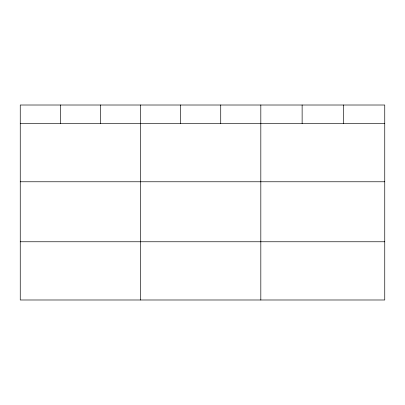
<?xml version="1.0" encoding="UTF-8"?>
<svg xmlns="http://www.w3.org/2000/svg" width="405" height="405" viewBox="0 0 405 405"><rect width="100%" height="100%" fill="white"/><g stroke="black" fill="none" stroke-linecap="round" stroke-linejoin="round"><path stroke-width="0.61" d="M384.75 181.774L384.75 105.011L20.25 105.011L20.25 299.989L384.75 299.989L384.75 181.774L20.25 181.774M20.25 123.55L384.75 123.55M20.25 241.765L384.75 241.765M343.44 105.011L343.44 123.55M302.13 105.011L302.13 123.55M260.82 105.011L260.82 299.989M220.725 105.011L220.725 123.55M180.63 105.011L180.63 123.55M140.535 105.011L140.535 299.989M100.44 105.011L100.44 123.55M60.345 105.011L60.345 123.55"/></g></svg>
